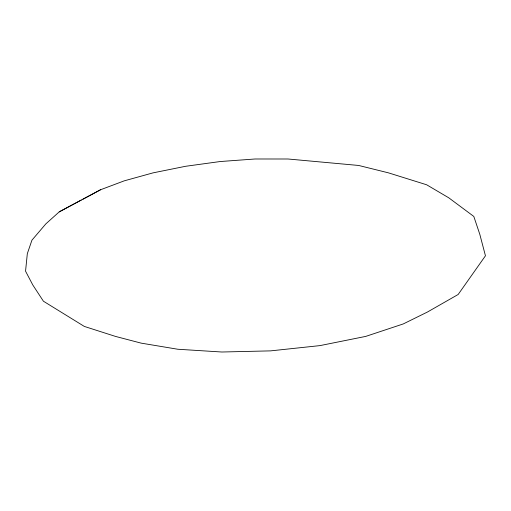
<?xml version="1.0" encoding="UTF-8"?>
<svg xmlns="http://www.w3.org/2000/svg" width="511" height="511" viewBox="0 0 511 511"><rect width="100%" height="100%" fill="white"/><g stroke="black" fill="none" stroke-linecap="round" stroke-linejoin="round"><path stroke-width="0.77" d="M59.219 211.867L45.843 223.875L31.931 240.183L27.319 253.68L25.55 271.169L32.781 284.946L43.409 301.209L84.341 326.433L115.524 336.423L141.145 343.13L177.79 349.243L221.857 352.009L270.53 350.878L319.982 345.608L365.735 336.398L403.268 323.936L427.432 312.036L458.156 294.489L485.45 255.794L479.81 234.332L473.806 216.44L448.754 197.802L426.634 184.771L388.392 172.833L358.684 165.462L288.006 158.998L255.098 158.991L220.209 161.533L185.55 166.292L153.025 172.871L124.243 180.843L100.539 189.76L59.219 211.867L81.268 200.031M83.012 199.169L100.539 189.76"/></g></svg>
